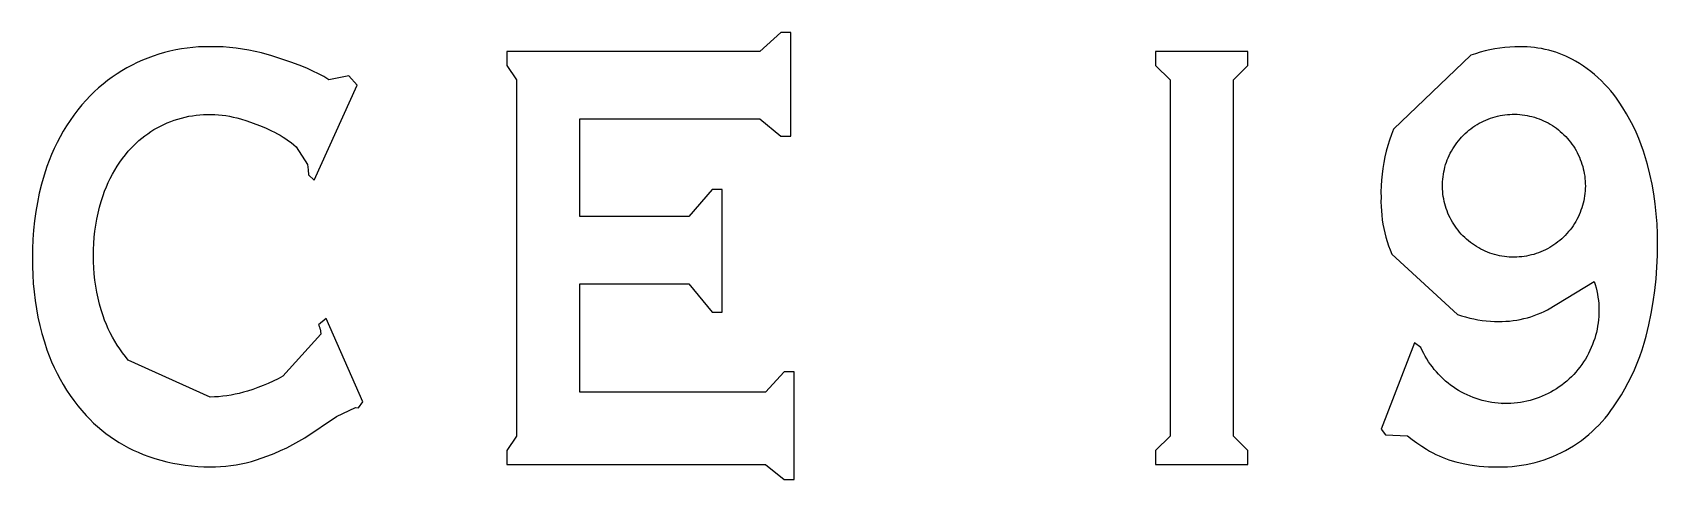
# Model space of a CAD drawing. Header units: millimetres. Extents: x 0 to 4030, y 0 to 2816.
# Drawn here: x 1691.66 to 1698.74, y 2119.08 to 2121.02 of the extents above; entities that cross this region are included whole.
import ezdxf

# ---------------------------------------------------------------- set-up
doc = ezdxf.new("R2010")
doc.units = ezdxf.units.MM
doc.header["$MEASUREMENT"] = 0
doc.layers.add('Utwórz2D linie widoczne', color=7, linetype='Continuous', true_color=0x000000)

msp = doc.modelspace()

# ---------------------------------------------------------------- linework, layer by layer
at = {"layer": 'Utwórz2D linie widoczne'}
for p, q in [((1694.9207, 2121.0232), (1694.8289, 2120.9411)), ((1694.9642, 2121.0232), (1694.9207, 2121.0232)), ((1694.9642, 2120.5716), (1694.9642, 2121.0232)), ((1692.2354, 2120.9358), (1692.2112, 2120.9287)), ((1692.2598, 2120.942), (1692.2354, 2120.9358)), ((1692.2845, 2120.9474), (1692.2598, 2120.942)), ((1692.3093, 2120.9519), (1692.2845, 2120.9474)), ((1692.3343, 2120.9556), (1692.3093, 2120.9519)), ((1692.3594, 2120.9584), (1692.3343, 2120.9556)), ((1692.3845, 2120.9603), (1692.3594, 2120.9584)), ((1692.4098, 2120.9613), (1692.3845, 2120.9603)), ((1692.435, 2120.9615), (1692.4098, 2120.9613)), ((1692.4632, 2120.9614), (1692.435, 2120.9615)), ((1692.4914, 2120.9603), (1692.4632, 2120.9614)), ((1692.5196, 2120.9582), (1692.4914, 2120.9603)), ((1692.5477, 2120.9553), (1692.5196, 2120.9582)), ((1692.5756, 2120.9514), (1692.5477, 2120.9553)), ((1692.6034, 2120.9465), (1692.5756, 2120.9514)), ((1692.6311, 2120.9408), (1692.6034, 2120.9465)), ((1692.6585, 2120.9341), (1692.6311, 2120.9408)), ((1692.703, 2120.9216), (1692.6585, 2120.9341)), ((1694.8289, 2120.9411), (1693.7262, 2120.9411)), ((1693.7262, 2120.9411), (1693.7262, 2120.8796)), ((1696.9542, 2120.9411), (1696.5529, 2120.9411)), ((1696.5529, 2120.9411), (1696.5529, 2120.8796)), ((1696.9542, 2120.8796), (1696.9542, 2120.9411)), ((1697.9666, 2120.9372), (1697.9457, 2120.9309)), ((1697.9877, 2120.9428), (1697.9666, 2120.9372)), ((1698.009, 2120.9476), (1697.9877, 2120.9428)), ((1698.0305, 2120.9518), (1698.009, 2120.9476)), ((1698.052, 2120.9552), (1698.0305, 2120.9518)), ((1698.0737, 2120.9579), (1698.052, 2120.9552)), ((1698.0954, 2120.9598), (1698.0737, 2120.9579)), ((1698.1172, 2120.961), (1698.0954, 2120.9598)), ((1698.1391, 2120.9615), (1698.1172, 2120.961)), ((1698.1549, 2120.9614), (1698.1391, 2120.9615)), ((1698.1708, 2120.9608), (1698.1549, 2120.9614)), ((1698.1867, 2120.9596), (1698.1708, 2120.9608)), ((1698.2025, 2120.9579), (1698.1867, 2120.9596)), ((1698.2182, 2120.9557), (1698.2025, 2120.9579)), ((1698.2338, 2120.953), (1698.2182, 2120.9557)), ((1698.2494, 2120.9498), (1698.2338, 2120.953)), ((1698.2648, 2120.9461), (1698.2494, 2120.9498)), ((1698.2801, 2120.9418), (1698.2648, 2120.9461)), ((1698.2953, 2120.9371), (1698.2801, 2120.9418)), ((1698.3103, 2120.9318), (1698.2953, 2120.9371)), ((1698.3251, 2120.9261), (1698.3103, 2120.9318)), ((1692.0723, 2120.869), (1692.0505, 2120.8563)), ((1692.0945, 2120.8809), (1692.0723, 2120.869)), ((1692.1172, 2120.8921), (1692.0945, 2120.8809)), ((1692.1402, 2120.9024), (1692.1172, 2120.8921)), ((1692.1635, 2120.912), (1692.1402, 2120.9024)), ((1692.1872, 2120.9208), (1692.1635, 2120.912)), ((1692.2112, 2120.9287), (1692.1872, 2120.9208)), ((1692.7472, 2120.9077), (1692.703, 2120.9216)), ((1692.7908, 2120.8925), (1692.7472, 2120.9077)), ((1692.834, 2120.876), (1692.7908, 2120.8925)), ((1692.8584, 2120.8659), (1692.834, 2120.876)), ((1692.8825, 2120.8551), (1692.8584, 2120.8659)), ((1693.7262, 2120.8796), (1693.7696, 2120.8179)), ((1696.5529, 2120.8796), (1696.6158, 2120.8179)), ((1696.8913, 2120.8179), (1696.9542, 2120.8796)), ((1697.925, 2120.9239), (1697.589, 2120.6026)), ((1697.9457, 2120.9309), (1697.925, 2120.9239)), ((1698.3397, 2120.9198), (1698.3251, 2120.9261)), ((1698.3541, 2120.9131), (1698.3397, 2120.9198)), ((1698.3682, 2120.9059), (1698.3541, 2120.9131)), ((1698.3822, 2120.8983), (1698.3682, 2120.9059)), ((1698.3994, 2120.8878), (1698.3822, 2120.8983)), ((1698.4162, 2120.8767), (1698.3994, 2120.8878)), ((1698.4327, 2120.865), (1698.4162, 2120.8767)), ((1698.4487, 2120.8528), (1698.4327, 2120.865)), ((1691.9681, 2120.7981), (1691.9488, 2120.7818)), ((1691.9879, 2120.8137), (1691.9681, 2120.7981)), ((1692.0083, 2120.8286), (1691.9879, 2120.8137)), ((1692.0292, 2120.8428), (1692.0083, 2120.8286)), ((1692.0505, 2120.8563), (1692.0292, 2120.8428)), ((1692.9062, 2120.8435), (1692.8825, 2120.8551)), ((1692.8871, 2120.3802), (1693.0756, 2120.794)), ((1692.9295, 2120.8311), (1692.9062, 2120.8435)), ((1692.9523, 2120.8179), (1692.9295, 2120.8311)), ((1693.0394, 2120.835), (1692.9523, 2120.8179)), ((1693.0756, 2120.794), (1693.0394, 2120.835)), ((1693.7696, 2120.8179), (1693.7696, 2119.2653)), ((1696.6158, 2120.8179), (1696.6158, 2119.2653)), ((1696.8913, 2119.2653), (1696.8913, 2120.8179)), ((1698.4643, 2120.84), (1698.4487, 2120.8528)), ((1698.4795, 2120.8267), (1698.4643, 2120.84)), ((1698.4942, 2120.813), (1698.4795, 2120.8267)), ((1698.5085, 2120.7987), (1698.4942, 2120.813)), ((1698.5222, 2120.7839), (1698.5085, 2120.7987)), ((1691.8945, 2120.7291), (1691.876, 2120.7079)), ((1691.912, 2120.7473), (1691.8945, 2120.7291)), ((1691.9301, 2120.7649), (1691.912, 2120.7473)), ((1691.9488, 2120.7818), (1691.9301, 2120.7649)), ((1698.5354, 2120.7687), (1698.5222, 2120.7839)), ((1698.5481, 2120.753), (1698.5354, 2120.7687)), ((1698.5603, 2120.7369), (1698.5481, 2120.753)), ((1698.5719, 2120.7204), (1698.5603, 2120.7369)), ((1698.5883, 2120.6953), (1698.5719, 2120.7204)), ((1691.8413, 2120.6636), (1691.825, 2120.6407)), ((1691.8583, 2120.686), (1691.8413, 2120.6636)), ((1691.876, 2120.7079), (1691.8583, 2120.686)), ((1692.294, 2120.6465), (1692.3097, 2120.651)), ((1692.3097, 2120.651), (1692.3255, 2120.6549)), ((1692.3255, 2120.6549), (1692.3414, 2120.6583)), ((1692.3414, 2120.6583), (1692.3574, 2120.6611)), ((1692.3574, 2120.6611), (1692.3735, 2120.6634)), ((1692.3735, 2120.6634), (1692.3897, 2120.6651)), ((1692.3897, 2120.6651), (1692.406, 2120.6663)), ((1692.406, 2120.6663), (1692.4222, 2120.6668)), ((1692.4222, 2120.6668), (1692.4385, 2120.6668)), ((1692.4385, 2120.6668), (1692.4548, 2120.6663)), ((1692.4548, 2120.6663), (1692.471, 2120.6652)), ((1692.471, 2120.6652), (1692.4872, 2120.6635)), ((1692.4872, 2120.6635), (1692.5034, 2120.6612)), ((1692.5034, 2120.6612), (1692.5194, 2120.6584)), ((1692.5194, 2120.6584), (1692.5353, 2120.6551)), ((1692.5353, 2120.6551), (1692.5511, 2120.6511)), ((1692.5511, 2120.6511), (1692.5668, 2120.6467)), ((1698.001, 2120.6463), (1698.0112, 2120.6501)), ((1698.0112, 2120.6501), (1698.0214, 2120.6534)), ((1698.0214, 2120.6534), (1698.0318, 2120.6564)), ((1698.0318, 2120.6564), (1698.0423, 2120.6591)), ((1698.0423, 2120.6591), (1698.0528, 2120.6614)), ((1698.0528, 2120.6614), (1698.0634, 2120.6633)), ((1698.0634, 2120.6633), (1698.0741, 2120.6648)), ((1698.0741, 2120.6648), (1698.0849, 2120.666)), ((1698.0849, 2120.666), (1698.0956, 2120.6668)), ((1698.0956, 2120.6668), (1698.1064, 2120.6672)), ((1698.1064, 2120.6672), (1698.1172, 2120.6673)), ((1698.1172, 2120.6673), (1698.128, 2120.667)), ((1698.128, 2120.667), (1698.1388, 2120.6663)), ((1698.1388, 2120.6663), (1698.1495, 2120.6652)), ((1698.1495, 2120.6652), (1698.1603, 2120.6637)), ((1698.1603, 2120.6637), (1698.1709, 2120.6619)), ((1698.1709, 2120.6619), (1698.1815, 2120.6597)), ((1698.1815, 2120.6597), (1698.192, 2120.6572)), ((1698.192, 2120.6572), (1698.2024, 2120.6543)), ((1698.2024, 2120.6543), (1698.2127, 2120.651)), ((1698.2127, 2120.651), (1698.2228, 2120.6474)), ((1698.6038, 2120.6697), (1698.5883, 2120.6953)), ((1698.6185, 2120.6435), (1698.6038, 2120.6697)), ((1691.7948, 2120.5932), (1691.7809, 2120.5687)), ((1691.8095, 2120.6172), (1691.7948, 2120.5932)), ((1691.825, 2120.6407), (1691.8095, 2120.6172)), ((1692.1496, 2120.573), (1692.1628, 2120.5826)), ((1692.1628, 2120.5826), (1692.1763, 2120.5917)), ((1692.1763, 2120.5917), (1692.1901, 2120.6003)), ((1692.1901, 2120.6003), (1692.2042, 2120.6084)), ((1692.2042, 2120.6084), (1692.2186, 2120.6161)), ((1692.2186, 2120.6161), (1692.2332, 2120.6232)), ((1692.2332, 2120.6232), (1692.2481, 2120.6298)), ((1692.2481, 2120.6298), (1692.2632, 2120.6359)), ((1692.2632, 2120.6359), (1692.2785, 2120.6415)), ((1692.2785, 2120.6415), (1692.294, 2120.6465)), ((1692.5668, 2120.6467), (1692.5945, 2120.6383)), ((1692.5945, 2120.6383), (1692.622, 2120.629)), ((1692.622, 2120.629), (1692.6491, 2120.6187)), ((1692.6491, 2120.6187), (1692.6758, 2120.6076)), ((1692.6758, 2120.6076), (1692.7022, 2120.5956)), ((1692.7022, 2120.5956), (1692.7151, 2120.5893)), ((1692.7151, 2120.5893), (1692.7278, 2120.5827)), ((1692.7278, 2120.5827), (1692.7402, 2120.5757)), ((1694.0453, 2120.2229), (1694.0453, 2120.6467)), ((1694.0453, 2120.6467), (1694.8289, 2120.6467)), ((1694.8289, 2120.6467), (1694.9207, 2120.5716)), ((1697.5798, 2120.5789), (1697.5714, 2120.555)), ((1697.589, 2120.6026), (1697.5798, 2120.5789)), ((1697.8932, 2120.5761), (1697.901, 2120.5836)), ((1697.901, 2120.5836), (1697.909, 2120.5908)), ((1697.909, 2120.5908), (1697.9173, 2120.5978)), ((1697.9173, 2120.5978), (1697.9258, 2120.6044)), ((1697.9258, 2120.6044), (1697.9345, 2120.6108)), ((1697.9345, 2120.6108), (1697.9434, 2120.6169)), ((1697.9434, 2120.6169), (1697.9526, 2120.6226)), ((1697.9526, 2120.6226), (1697.9619, 2120.628)), ((1697.9619, 2120.628), (1697.9715, 2120.6331)), ((1697.9715, 2120.6331), (1697.9812, 2120.6379)), ((1697.9812, 2120.6379), (1697.991, 2120.6423)), ((1697.991, 2120.6423), (1698.001, 2120.6463)), ((1698.2228, 2120.6474), (1698.2329, 2120.6434)), ((1698.2329, 2120.6434), (1698.2428, 2120.6391)), ((1698.2428, 2120.6391), (1698.2525, 2120.6344)), ((1698.2525, 2120.6344), (1698.2621, 2120.6294)), ((1698.2621, 2120.6294), (1698.2715, 2120.6241)), ((1698.2715, 2120.6241), (1698.2807, 2120.6184)), ((1698.2807, 2120.6184), (1698.2897, 2120.6125)), ((1698.2897, 2120.6125), (1698.2985, 2120.6062)), ((1698.2985, 2120.6062), (1698.307, 2120.5996)), ((1698.307, 2120.5996), (1698.3154, 2120.5927)), ((1698.3154, 2120.5927), (1698.3235, 2120.5856)), ((1698.3235, 2120.5856), (1698.3313, 2120.5782)), ((1698.3313, 2120.5782), (1698.3389, 2120.5705)), ((1698.6322, 2120.6168), (1698.6185, 2120.6435)), ((1698.6451, 2120.5897), (1698.6322, 2120.6168)), ((1698.657, 2120.5622), (1698.6451, 2120.5897)), ((1691.7555, 2120.5185), (1691.7441, 2120.4927)), ((1691.7678, 2120.5438), (1691.7555, 2120.5185)), ((1691.7809, 2120.5687), (1691.7678, 2120.5438)), ((1692.0782, 2120.5066), (1692.0891, 2120.5187)), ((1692.0891, 2120.5187), (1692.1004, 2120.5304)), ((1692.1004, 2120.5304), (1692.1122, 2120.5417)), ((1692.1122, 2120.5417), (1692.1243, 2120.5526)), ((1692.1243, 2120.5526), (1692.1368, 2120.563)), ((1692.1368, 2120.563), (1692.1496, 2120.573)), ((1692.7402, 2120.5757), (1692.7525, 2120.5682)), ((1692.7525, 2120.5682), (1692.7645, 2120.5604)), ((1692.7645, 2120.5604), (1692.7762, 2120.5523)), ((1692.7762, 2120.5523), (1692.7877, 2120.5437)), ((1692.7877, 2120.5437), (1692.7989, 2120.5348)), ((1692.7989, 2120.5348), (1692.8098, 2120.5256)), ((1692.8098, 2120.5256), (1692.8582, 2120.4486)), ((1694.9207, 2120.5716), (1694.9642, 2120.5716)), ((1697.5638, 2120.5307), (1697.5571, 2120.5062)), ((1697.5714, 2120.555), (1697.5638, 2120.5307)), ((1697.8363, 2120.4978), (1697.8414, 2120.5073)), ((1697.8414, 2120.5073), (1697.8468, 2120.5167)), ((1697.8468, 2120.5167), (1697.8525, 2120.5258)), ((1697.8525, 2120.5258), (1697.8585, 2120.5348)), ((1697.8585, 2120.5348), (1697.8649, 2120.5435)), ((1697.8649, 2120.5435), (1697.8715, 2120.552)), ((1697.8715, 2120.552), (1697.8785, 2120.5603)), ((1697.8785, 2120.5603), (1697.8857, 2120.5683)), ((1697.8857, 2120.5683), (1697.8932, 2120.5761)), ((1698.3389, 2120.5705), (1698.3462, 2120.5625)), ((1698.3462, 2120.5625), (1698.3532, 2120.5543)), ((1698.3532, 2120.5543), (1698.3599, 2120.5458)), ((1698.3599, 2120.5458), (1698.3663, 2120.5372)), ((1698.3663, 2120.5372), (1698.3725, 2120.5283)), ((1698.3725, 2120.5283), (1698.3783, 2120.5192)), ((1698.3783, 2120.5192), (1698.3838, 2120.5099)), ((1698.3838, 2120.5099), (1698.389, 2120.5004)), ((1698.668, 2120.5343), (1698.657, 2120.5622)), ((1698.678, 2120.506), (1698.668, 2120.5343)), ((1691.724, 2120.4402), (1691.7114, 2120.4016)), ((1691.7336, 2120.4666), (1691.724, 2120.4402)), ((1691.7441, 2120.4927), (1691.7336, 2120.4666)), ((1692.0192, 2120.424), (1692.0299, 2120.4413)), ((1692.0299, 2120.4413), (1692.0411, 2120.4582)), ((1692.0411, 2120.4582), (1692.0529, 2120.4748)), ((1692.0529, 2120.4748), (1692.0653, 2120.4909)), ((1692.0653, 2120.4909), (1692.0782, 2120.5066)), ((1692.8582, 2120.4486), (1692.8617, 2120.4247)), ((1697.5462, 2120.4566), (1697.5421, 2120.4315)), ((1697.5512, 2120.4815), (1697.5462, 2120.4566)), ((1697.5571, 2120.5062), (1697.5512, 2120.4815)), ((1697.8103, 2120.427), (1697.813, 2120.4375)), ((1697.813, 2120.4375), (1697.816, 2120.4479)), ((1697.816, 2120.4479), (1697.8193, 2120.4581)), ((1697.8193, 2120.4581), (1697.823, 2120.4683)), ((1697.823, 2120.4683), (1697.8271, 2120.4783)), ((1697.8271, 2120.4783), (1697.8315, 2120.4881)), ((1697.8315, 2120.4881), (1697.8363, 2120.4978)), ((1698.389, 2120.5004), (1698.3938, 2120.4907)), ((1698.3938, 2120.4907), (1698.3983, 2120.4809)), ((1698.3983, 2120.4809), (1698.4025, 2120.471)), ((1698.4025, 2120.471), (1698.4063, 2120.4609)), ((1698.4063, 2120.4609), (1698.4097, 2120.4506)), ((1698.4097, 2120.4506), (1698.4128, 2120.4403)), ((1698.4128, 2120.4403), (1698.4156, 2120.4298)), ((1698.687, 2120.4774), (1698.678, 2120.506)), ((1698.6951, 2120.4486), (1698.687, 2120.4774)), ((1698.7057, 2120.4062), (1698.6951, 2120.4486)), ((1691.7114, 2120.4016), (1691.7003, 2120.3626)), ((1691.9827, 2120.3514), (1691.9909, 2120.37)), ((1691.9909, 2120.37), (1691.9997, 2120.3883)), ((1691.9997, 2120.3883), (1692.0092, 2120.4063)), ((1692.0092, 2120.4063), (1692.0192, 2120.424)), ((1692.8617, 2120.4247), (1692.8628, 2120.4041)), ((1692.8628, 2120.4041), (1692.8871, 2120.3802)), ((1697.5364, 2120.381), (1697.5349, 2120.3557)), ((1697.5388, 2120.4063), (1697.5364, 2120.381)), ((1697.5421, 2120.4315), (1697.5388, 2120.4063)), ((1697.8022, 2120.3628), (1697.8027, 2120.3736)), ((1697.8027, 2120.3736), (1697.8034, 2120.3844)), ((1697.8034, 2120.3844), (1697.8046, 2120.3951)), ((1697.8046, 2120.3951), (1697.8061, 2120.4058)), ((1697.8061, 2120.4058), (1697.8081, 2120.4164)), ((1697.8081, 2120.4164), (1697.8103, 2120.427)), ((1698.4156, 2120.4298), (1698.4179, 2120.4193)), ((1698.4179, 2120.4193), (1698.4199, 2120.4087)), ((1698.4199, 2120.4087), (1698.4216, 2120.398)), ((1698.4216, 2120.398), (1698.4228, 2120.3873)), ((1698.4228, 2120.3873), (1698.4237, 2120.3765)), ((1698.4237, 2120.3765), (1698.4243, 2120.3657)), ((1698.4243, 2120.3657), (1698.4244, 2120.3549)), ((1698.7148, 2120.3635), (1698.7057, 2120.4062)), ((1691.6905, 2120.3232), (1691.6821, 2120.2836)), ((1691.7003, 2120.3626), (1691.6905, 2120.3232)), ((1691.9601, 2120.2881), (1691.9682, 2120.3134)), ((1691.9682, 2120.3134), (1691.9751, 2120.3326)), ((1691.9751, 2120.3326), (1691.9827, 2120.3514)), ((1694.6208, 2120.3393), (1694.5193, 2120.2229)), ((1694.6643, 2120.3393), (1694.6208, 2120.3393)), ((1694.6643, 2119.8055), (1694.6643, 2120.3393)), ((1697.5349, 2120.3557), (1697.5342, 2120.3303)), ((1697.5342, 2120.3303), (1697.5345, 2120.3048)), ((1697.5345, 2120.3048), (1697.5343, 2120.2854)), ((1697.8022, 2120.352), (1697.8022, 2120.3628)), ((1697.8025, 2120.3412), (1697.8022, 2120.352)), ((1697.8032, 2120.3305), (1697.8025, 2120.3412)), ((1697.8043, 2120.3197), (1697.8032, 2120.3305)), ((1697.8058, 2120.309), (1697.8043, 2120.3197)), ((1697.8076, 2120.2984), (1697.8058, 2120.309)), ((1697.8098, 2120.2878), (1697.8076, 2120.2984)), ((1698.4195, 2120.3012), (1698.4174, 2120.2906)), ((1698.4212, 2120.3119), (1698.4195, 2120.3012)), ((1698.4226, 2120.3226), (1698.4212, 2120.3119)), ((1698.4236, 2120.3334), (1698.4226, 2120.3226)), ((1698.4242, 2120.3441), (1698.4236, 2120.3334)), ((1698.4244, 2120.3549), (1698.4242, 2120.3441)), ((1698.7225, 2120.3205), (1698.7148, 2120.3635)), ((1698.7287, 2120.2773), (1698.7225, 2120.3205)), ((1691.6751, 2120.2436), (1691.6695, 2120.2035)), ((1691.6821, 2120.2836), (1691.6751, 2120.2436)), ((1691.941, 2120.2106), (1691.9464, 2120.2367)), ((1691.9464, 2120.2367), (1691.9528, 2120.2625)), ((1691.9528, 2120.2625), (1691.9601, 2120.2881)), ((1697.5343, 2120.2854), (1697.5348, 2120.266)), ((1697.5348, 2120.266), (1697.5359, 2120.2466)), ((1697.5359, 2120.2466), (1697.5376, 2120.2273)), ((1697.5376, 2120.2273), (1697.54, 2120.208)), ((1697.8123, 2120.2773), (1697.8098, 2120.2878)), ((1697.8152, 2120.2669), (1697.8123, 2120.2773)), ((1697.8185, 2120.2566), (1697.8152, 2120.2669)), ((1697.8222, 2120.2464), (1697.8185, 2120.2566)), ((1697.8261, 2120.2364), (1697.8222, 2120.2464)), ((1697.8305, 2120.2265), (1697.8261, 2120.2364)), ((1697.8351, 2120.2168), (1697.8305, 2120.2265)), ((1698.3973, 2120.2292), (1698.3927, 2120.2194)), ((1698.4015, 2120.2391), (1698.3973, 2120.2292)), ((1698.4054, 2120.2492), (1698.4015, 2120.2391)), ((1698.409, 2120.2594), (1698.4054, 2120.2492)), ((1698.4121, 2120.2697), (1698.409, 2120.2594)), ((1698.415, 2120.2801), (1698.4121, 2120.2697)), ((1698.4174, 2120.2906), (1698.415, 2120.2801)), ((1698.7334, 2120.2339), (1698.7287, 2120.2773)), ((1698.7367, 2120.1904), (1698.7334, 2120.2339)), ((1691.6653, 2120.1631), (1691.6625, 2120.1226)), ((1691.6695, 2120.2035), (1691.6653, 2120.1631)), ((1691.93, 2120.1316), (1691.9327, 2120.1581)), ((1691.9327, 2120.1581), (1691.9364, 2120.1844)), ((1691.9364, 2120.1844), (1691.941, 2120.2106)), ((1694.5193, 2120.2229), (1694.0453, 2120.2229)), ((1697.54, 2120.208), (1697.543, 2120.1888)), ((1697.543, 2120.1888), (1697.5467, 2120.1698)), ((1697.5467, 2120.1698), (1697.5509, 2120.1508)), ((1697.8401, 2120.2072), (1697.8351, 2120.2168)), ((1697.8455, 2120.1978), (1697.8401, 2120.2072)), ((1697.8511, 2120.1886), (1697.8455, 2120.1978)), ((1697.8571, 2120.1796), (1697.8511, 2120.1886)), ((1697.8634, 2120.1708), (1697.8571, 2120.1796)), ((1697.87, 2120.1623), (1697.8634, 2120.1708)), ((1697.8769, 2120.1539), (1697.87, 2120.1623)), ((1697.884, 2120.1459), (1697.8769, 2120.1539)), ((1698.3516, 2120.1562), (1698.3445, 2120.148)), ((1698.3584, 2120.1646), (1698.3516, 2120.1562)), ((1698.3649, 2120.1732), (1698.3584, 2120.1646)), ((1698.3711, 2120.182), (1698.3649, 2120.1732)), ((1698.377, 2120.1911), (1698.3711, 2120.182)), ((1698.3825, 2120.2003), (1698.377, 2120.1911)), ((1698.3878, 2120.2098), (1698.3825, 2120.2003)), ((1698.3927, 2120.2194), (1698.3878, 2120.2098)), ((1698.7384, 2120.1468), (1698.7367, 2120.1904)), ((1691.6625, 2120.1226), (1691.6611, 2120.0821)), ((1691.6611, 2120.0821), (1691.6611, 2120.0416)), ((1691.9272, 2120.0784), (1691.9281, 2120.105)), ((1691.9281, 2120.105), (1691.93, 2120.1316)), ((1697.5509, 2120.1508), (1697.5558, 2120.132)), ((1697.5558, 2120.132), (1697.5614, 2120.1134)), ((1697.5614, 2120.1134), (1697.5675, 2120.095)), ((1697.5675, 2120.095), (1697.5742, 2120.0768)), ((1697.8915, 2120.138), (1697.884, 2120.1459)), ((1697.8992, 2120.1305), (1697.8915, 2120.138)), ((1697.9071, 2120.1232), (1697.8992, 2120.1305)), ((1697.9153, 2120.1162), (1697.9071, 2120.1232)), ((1697.9238, 2120.1094), (1697.9153, 2120.1162)), ((1697.9325, 2120.103), (1697.9238, 2120.1094)), ((1697.9414, 2120.0969), (1697.9325, 2120.103)), ((1697.9505, 2120.0911), (1697.9414, 2120.0969)), ((1697.9598, 2120.0856), (1697.9505, 2120.0911)), ((1697.9692, 2120.0804), (1697.9598, 2120.0856)), ((1698.2693, 2120.087), (1698.2599, 2120.0818)), ((1698.2786, 2120.0926), (1698.2693, 2120.087)), ((1698.2876, 2120.0985), (1698.2786, 2120.0926)), ((1698.2965, 2120.1047), (1698.2876, 2120.0985)), ((1698.3051, 2120.1112), (1698.2965, 2120.1047)), ((1698.3135, 2120.118), (1698.3051, 2120.1112)), ((1698.3216, 2120.1251), (1698.3135, 2120.118)), ((1698.3295, 2120.1325), (1698.3216, 2120.1251)), ((1698.3371, 2120.1401), (1698.3295, 2120.1325)), ((1698.3445, 2120.148), (1698.3371, 2120.1401)), ((1698.7387, 2120.1031), (1698.7384, 2120.1468)), ((1698.7385, 2120.0524), (1698.7387, 2120.1031)), ((1691.6611, 2120.0416), (1691.6609, 2120.0046)), ((1691.9272, 2120.0518), (1691.9272, 2120.0784)), ((1691.9272, 2120.0252), (1691.9272, 2120.0518)), ((1691.9281, 2119.9986), (1691.9272, 2120.0252)), ((1697.5742, 2120.0768), (1697.5816, 2120.0588)), ((1697.5816, 2120.0588), (1697.8683, 2119.7955)), ((1697.9789, 2120.0756), (1697.9692, 2120.0804)), ((1697.9887, 2120.0711), (1697.9789, 2120.0756)), ((1697.9987, 2120.0669), (1697.9887, 2120.0711)), ((1698.0088, 2120.0631), (1697.9987, 2120.0669)), ((1698.019, 2120.0597), (1698.0088, 2120.0631)), ((1698.0294, 2120.0566), (1698.019, 2120.0597)), ((1698.0398, 2120.0539), (1698.0294, 2120.0566)), ((1698.0504, 2120.0515), (1698.0398, 2120.0539)), ((1698.061, 2120.0495), (1698.0504, 2120.0515)), ((1698.0717, 2120.0479), (1698.061, 2120.0495)), ((1698.0824, 2120.0466), (1698.0717, 2120.0479)), ((1698.0931, 2120.0457), (1698.0824, 2120.0466)), ((1698.1039, 2120.0452), (1698.0931, 2120.0457)), ((1698.1147, 2120.0451), (1698.1039, 2120.0452)), ((1698.1255, 2120.0453), (1698.1147, 2120.0451)), ((1698.1363, 2120.0459), (1698.1255, 2120.0453)), ((1698.1471, 2120.0469), (1698.1363, 2120.0459)), ((1698.1578, 2120.0483), (1698.1471, 2120.0469)), ((1698.1684, 2120.05), (1698.1578, 2120.0483)), ((1698.179, 2120.0521), (1698.1684, 2120.05)), ((1698.1896, 2120.0546), (1698.179, 2120.0521)), ((1698.2, 2120.0574), (1698.1896, 2120.0546)), ((1698.2103, 2120.0606), (1698.2, 2120.0574)), ((1698.2205, 2120.0641), (1698.2103, 2120.0606)), ((1698.2306, 2120.068), (1698.2205, 2120.0641)), ((1698.2405, 2120.0723), (1698.2306, 2120.068)), ((1698.2503, 2120.0768), (1698.2405, 2120.0723)), ((1698.2599, 2120.0818), (1698.2503, 2120.0768)), ((1698.7365, 2120.0016), (1698.7385, 2120.0524)), ((1691.6609, 2120.0046), (1691.662, 2119.9676)), ((1691.662, 2119.9676), (1691.6642, 2119.9306)), ((1691.9299, 2119.9721), (1691.9281, 2119.9986)), ((1691.9327, 2119.9456), (1691.9299, 2119.9721)), ((1691.9364, 2119.9193), (1691.9327, 2119.9456)), ((1698.7274, 2119.9005), (1698.7328, 2119.951)), ((1698.7328, 2119.951), (1698.7365, 2120.0016)), ((1691.6642, 2119.9306), (1691.6676, 2119.8938)), ((1691.6676, 2119.8938), (1691.6722, 2119.8571)), ((1691.941, 2119.8931), (1691.9364, 2119.9193)), ((1691.9464, 2119.867), (1691.941, 2119.8931)), ((1694.0453, 2119.4569), (1694.0453, 2119.9287)), ((1694.0453, 2119.9287), (1694.5193, 2119.9287)), ((1694.5193, 2119.9287), (1694.6208, 2119.8055)), ((1698.2599, 2119.8159), (1698.4631, 2119.939)), ((1698.4631, 2119.939), (1698.4673, 2119.9257)), ((1698.4673, 2119.9257), (1698.471, 2119.9121)), ((1698.471, 2119.9121), (1698.4743, 2119.8985)), ((1698.4743, 2119.8985), (1698.477, 2119.8847)), ((1698.477, 2119.8847), (1698.4793, 2119.8709)), ((1698.4793, 2119.8709), (1698.4811, 2119.857)), ((1698.7204, 2119.8502), (1698.7274, 2119.9005)), ((1691.6722, 2119.8571), (1691.6779, 2119.8205)), ((1691.6779, 2119.8205), (1691.6848, 2119.7842)), ((1691.9528, 2119.8412), (1691.9464, 2119.867)), ((1691.9601, 2119.8156), (1691.9528, 2119.8412)), ((1691.9682, 2119.7903), (1691.9601, 2119.8156)), ((1694.6208, 2119.8055), (1694.6643, 2119.8055)), ((1698.2167, 2119.7965), (1698.2313, 2119.8025)), ((1698.2313, 2119.8025), (1698.2457, 2119.809)), ((1698.2457, 2119.809), (1698.2599, 2119.8159)), ((1698.4811, 2119.857), (1698.4825, 2119.843)), ((1698.4825, 2119.843), (1698.4833, 2119.829)), ((1698.4835, 2119.801), (1698.4829, 2119.787)), ((1698.4833, 2119.829), (1698.4837, 2119.815)), ((1698.4837, 2119.815), (1698.4835, 2119.801)), ((1698.7012, 2119.7505), (1698.7116, 2119.8002)), ((1698.7116, 2119.8002), (1698.7204, 2119.8502)), ((1691.6848, 2119.7842), (1691.6929, 2119.7481)), ((1691.6929, 2119.7481), (1691.7021, 2119.7122)), ((1691.9751, 2119.7712), (1691.9682, 2119.7903)), ((1691.9827, 2119.7523), (1691.9751, 2119.7712)), ((1691.9909, 2119.7337), (1691.9827, 2119.7523)), ((1691.9997, 2119.7154), (1691.9909, 2119.7337)), ((1692.9403, 2119.7781), (1692.9065, 2119.7511)), ((1692.9065, 2119.7511), (1692.9078, 2119.7485)), ((1692.9078, 2119.7485), (1692.909, 2119.7459)), ((1692.909, 2119.7459), (1692.9101, 2119.7433)), ((1692.9101, 2119.7433), (1692.9111, 2119.7406)), ((1692.9111, 2119.7406), (1692.9121, 2119.7379)), ((1692.9121, 2119.7379), (1692.9129, 2119.7352)), ((1692.9129, 2119.7352), (1692.9136, 2119.7324)), ((1692.9136, 2119.7324), (1692.9143, 2119.7296)), ((1692.9143, 2119.7296), (1692.9148, 2119.7268)), ((1693.0998, 2119.4159), (1692.9403, 2119.7781)), ((1697.8683, 2119.7955), (1697.8856, 2119.7899)), ((1697.8856, 2119.7899), (1697.9031, 2119.7848)), ((1697.9031, 2119.7848), (1697.9208, 2119.7802)), ((1697.9208, 2119.7802), (1697.9385, 2119.7763)), ((1697.9385, 2119.7763), (1697.9564, 2119.7729)), ((1697.9564, 2119.7729), (1697.9744, 2119.7701)), ((1697.9744, 2119.7701), (1697.9925, 2119.7679)), ((1697.9925, 2119.7679), (1698.0107, 2119.7663)), ((1698.0107, 2119.7663), (1698.0288, 2119.7652)), ((1698.0288, 2119.7652), (1698.047, 2119.7648)), ((1698.047, 2119.7648), (1698.0628, 2119.765)), ((1698.0628, 2119.765), (1698.0786, 2119.7658)), ((1698.0786, 2119.7658), (1698.0943, 2119.7671)), ((1698.0943, 2119.7671), (1698.11, 2119.769)), ((1698.11, 2119.769), (1698.1256, 2119.7713)), ((1698.1256, 2119.7713), (1698.1411, 2119.7743)), ((1698.1411, 2119.7743), (1698.1565, 2119.7777)), ((1698.1565, 2119.7777), (1698.1718, 2119.7816)), ((1698.1718, 2119.7816), (1698.1869, 2119.7861)), ((1698.1869, 2119.7861), (1698.2019, 2119.7911)), ((1698.2019, 2119.7911), (1698.2167, 2119.7965)), ((1698.4756, 2119.7314), (1698.4725, 2119.7177)), ((1698.4781, 2119.7452), (1698.4756, 2119.7314)), ((1698.4802, 2119.7591), (1698.4781, 2119.7452)), ((1698.4818, 2119.773), (1698.4802, 2119.7591)), ((1698.4829, 2119.787), (1698.4818, 2119.773)), ((1698.6891, 2119.7012), (1698.7012, 2119.7505)), ((1691.7021, 2119.7122), (1691.7125, 2119.6767)), ((1691.7125, 2119.6767), (1691.724, 2119.6416)), ((1692.0091, 2119.6974), (1691.9997, 2119.7154)), ((1692.0192, 2119.6797), (1692.0091, 2119.6974)), ((1692.0299, 2119.6624), (1692.0192, 2119.6797)), ((1692.0411, 2119.6455), (1692.0299, 2119.6624)), ((1692.9161, 2119.7098), (1692.7516, 2119.527)), ((1692.9148, 2119.7268), (1692.9153, 2119.724)), ((1692.9153, 2119.724), (1692.9156, 2119.7212)), ((1692.9156, 2119.7212), (1692.9159, 2119.7183)), ((1692.9159, 2119.7183), (1692.9161, 2119.7155)), ((1692.9161, 2119.7155), (1692.9161, 2119.7126)), ((1692.9161, 2119.7126), (1692.9161, 2119.7098)), ((1697.6796, 2119.6724), (1697.5345, 2119.296)), ((1697.7086, 2119.6517), (1697.6796, 2119.6724)), ((1698.4557, 2119.6643), (1698.4504, 2119.6513)), ((1698.4606, 2119.6774), (1698.4557, 2119.6643)), ((1698.4651, 2119.6907), (1698.4606, 2119.6774)), ((1698.469, 2119.7042), (1698.4651, 2119.6907)), ((1698.4725, 2119.7177), (1698.469, 2119.7042)), ((1698.6716, 2119.6419), (1698.6808, 2119.6714)), ((1698.6808, 2119.6714), (1698.6891, 2119.7012)), ((1691.724, 2119.6416), (1691.7336, 2119.6154)), ((1691.7336, 2119.6154), (1691.7441, 2119.5895)), ((1691.7441, 2119.5895), (1691.7555, 2119.5641)), ((1692.0529, 2119.6289), (1692.0411, 2119.6455)), ((1692.0653, 2119.6128), (1692.0529, 2119.6289)), ((1692.0782, 2119.5971), (1692.0653, 2119.6128)), ((1692.435, 2119.4363), (1692.0782, 2119.5971)), ((1697.7144, 2119.6389), (1697.7086, 2119.6517)), ((1697.7206, 2119.6264), (1697.7144, 2119.6389)), ((1697.7273, 2119.614), (1697.7206, 2119.6264)), ((1697.7343, 2119.6019), (1697.7273, 2119.614)), ((1697.7418, 2119.5901), (1697.7343, 2119.6019)), ((1697.7497, 2119.5785), (1697.7418, 2119.5901)), ((1698.4171, 2119.5897), (1698.4092, 2119.5781)), ((1698.4246, 2119.6015), (1698.4171, 2119.5897)), ((1698.4317, 2119.6136), (1698.4246, 2119.6015)), ((1698.4383, 2119.626), (1698.4317, 2119.6136)), ((1698.4446, 2119.6385), (1698.4383, 2119.626)), ((1698.4504, 2119.6513), (1698.4446, 2119.6385)), ((1698.6503, 2119.5838), (1698.6614, 2119.6127)), ((1698.6614, 2119.6127), (1698.6716, 2119.6419)), ((1691.7555, 2119.5641), (1691.7678, 2119.539)), ((1691.7678, 2119.539), (1691.7808, 2119.5144)), ((1692.7516, 2119.527), (1692.7304, 2119.5157)), ((1694.9351, 2119.5458), (1694.853, 2119.4569)), ((1694.9787, 2119.5458), (1694.9351, 2119.5458)), ((1694.9787, 2119.0772), (1694.9787, 2119.5458)), ((1697.758, 2119.5672), (1697.7497, 2119.5785)), ((1697.7667, 2119.5562), (1697.758, 2119.5672)), ((1697.7758, 2119.5455), (1697.7667, 2119.5562)), ((1697.7852, 2119.5351), (1697.7758, 2119.5455)), ((1697.795, 2119.525), (1697.7852, 2119.5351)), ((1697.8051, 2119.5153), (1697.795, 2119.525)), ((1698.3638, 2119.5247), (1698.3537, 2119.515)), ((1698.3736, 2119.5348), (1698.3638, 2119.5247)), ((1698.3831, 2119.5451), (1698.3736, 2119.5348)), ((1698.3922, 2119.5558), (1698.3831, 2119.5451)), ((1698.4009, 2119.5668), (1698.3922, 2119.5558)), ((1698.4092, 2119.5781), (1698.4009, 2119.5668)), ((1698.6116, 2119.4995), (1698.6254, 2119.5272)), ((1698.6254, 2119.5272), (1698.6383, 2119.5553)), ((1698.6383, 2119.5553), (1698.6503, 2119.5838)), ((1691.7808, 2119.5144), (1691.7947, 2119.4902)), ((1691.7947, 2119.4902), (1691.8095, 2119.4665)), ((1691.8095, 2119.4665), (1691.825, 2119.4433)), ((1692.544, 2119.4482), (1692.526, 2119.4447)), ((1692.5618, 2119.4522), (1692.544, 2119.4482)), ((1692.5795, 2119.4569), (1692.5618, 2119.4522)), ((1692.597, 2119.4621), (1692.5795, 2119.4569)), ((1692.6199, 2119.4693), (1692.597, 2119.4621)), ((1692.6426, 2119.4772), (1692.6199, 2119.4693)), ((1692.665, 2119.4858), (1692.6426, 2119.4772)), ((1692.6871, 2119.4951), (1692.665, 2119.4858)), ((1692.7089, 2119.5051), (1692.6871, 2119.4951)), ((1692.7304, 2119.5157), (1692.7089, 2119.5051)), ((1694.853, 2119.4569), (1694.0453, 2119.4569)), ((1697.8156, 2119.506), (1697.8051, 2119.5153)), ((1697.8263, 2119.497), (1697.8156, 2119.506)), ((1697.8374, 2119.4884), (1697.8263, 2119.497)), ((1697.8488, 2119.4802), (1697.8374, 2119.4884)), ((1697.8604, 2119.4724), (1697.8488, 2119.4802)), ((1697.8723, 2119.465), (1697.8604, 2119.4724)), ((1697.8845, 2119.458), (1697.8723, 2119.465)), ((1697.8969, 2119.4515), (1697.8845, 2119.458)), ((1697.9095, 2119.4453), (1697.8969, 2119.4515)), ((1697.9223, 2119.4397), (1697.9095, 2119.4453)), ((1698.2492, 2119.4452), (1698.2364, 2119.4395)), ((1698.2618, 2119.4513), (1698.2492, 2119.4452)), ((1698.2742, 2119.4578), (1698.2618, 2119.4513)), ((1698.2864, 2119.4648), (1698.2742, 2119.4578)), ((1698.2983, 2119.4722), (1698.2864, 2119.4648)), ((1698.31, 2119.4799), (1698.2983, 2119.4722)), ((1698.3214, 2119.4881), (1698.31, 2119.4799)), ((1698.3325, 2119.4967), (1698.3214, 2119.4881)), ((1698.3432, 2119.5057), (1698.3325, 2119.4967)), ((1698.3537, 2119.515), (1698.3432, 2119.5057)), ((1698.5649, 2119.4192), (1698.5813, 2119.4455)), ((1698.5813, 2119.4455), (1698.5969, 2119.4722)), ((1698.5969, 2119.4722), (1698.6116, 2119.4995)), ((1691.825, 2119.4433), (1691.8412, 2119.4206)), ((1691.8412, 2119.4206), (1691.8583, 2119.3985)), ((1691.8583, 2119.3985), (1691.876, 2119.377)), ((1691.876, 2119.377), (1691.8945, 2119.3561)), ((1692.4533, 2119.4367), (1692.435, 2119.4363)), ((1692.4716, 2119.4378), (1692.4533, 2119.4367)), ((1692.4898, 2119.4395), (1692.4716, 2119.4378)), ((1692.5079, 2119.4418), (1692.4898, 2119.4395)), ((1692.526, 2119.4447), (1692.5079, 2119.4418)), ((1692.985, 2119.3509), (1693.0671, 2119.3903)), ((1693.0671, 2119.3903), (1693.0806, 2119.3885)), ((1693.0806, 2119.3885), (1693.0998, 2119.4159)), ((1697.9353, 2119.4344), (1697.9223, 2119.4397)), ((1697.9485, 2119.4297), (1697.9353, 2119.4344)), ((1697.9619, 2119.4253), (1697.9485, 2119.4297)), ((1697.9754, 2119.4215), (1697.9619, 2119.4253)), ((1697.989, 2119.4181), (1697.9754, 2119.4215)), ((1698.0027, 2119.4152), (1697.989, 2119.4181)), ((1698.0165, 2119.4128), (1698.0027, 2119.4152)), ((1698.0304, 2119.4108), (1698.0165, 2119.4128)), ((1698.0443, 2119.4094), (1698.0304, 2119.4108)), ((1698.0583, 2119.4084), (1698.0443, 2119.4094)), ((1698.0723, 2119.4079), (1698.0583, 2119.4084)), ((1698.0617, 2119.4021), (1698.0616, 2119.4021)), ((1698.0864, 2119.4079), (1698.0723, 2119.4079)), ((1698.1004, 2119.4084), (1698.0864, 2119.4079)), ((1698.1144, 2119.4093), (1698.1004, 2119.4084)), ((1698.1283, 2119.4108), (1698.1144, 2119.4093)), ((1698.1422, 2119.4127), (1698.1283, 2119.4108)), ((1698.156, 2119.4151), (1698.1422, 2119.4127)), ((1698.1697, 2119.418), (1698.156, 2119.4151)), ((1698.1834, 2119.4214), (1698.1697, 2119.418)), ((1698.1968, 2119.4252), (1698.1834, 2119.4214)), ((1698.2102, 2119.4295), (1698.1968, 2119.4252)), ((1698.2234, 2119.4343), (1698.2102, 2119.4295)), ((1698.2364, 2119.4395), (1698.2234, 2119.4343)), ((1698.5237, 2119.3606), (1698.536, 2119.3769)), ((1698.536, 2119.3769), (1698.5477, 2119.3935)), ((1698.5477, 2119.3935), (1698.5649, 2119.4192)), ((1691.8945, 2119.3561), (1691.9106, 2119.3393)), ((1691.9106, 2119.3393), (1691.9273, 2119.323)), ((1691.9273, 2119.323), (1691.9445, 2119.3074)), ((1691.9445, 2119.3074), (1691.9623, 2119.2923)), ((1692.8472, 2119.2586), (1692.985, 2119.3509)), ((1698.4693, 2119.3), (1698.4837, 2119.3144)), ((1698.4837, 2119.3144), (1698.4976, 2119.3294)), ((1698.4976, 2119.3294), (1698.5109, 2119.3447)), ((1698.5109, 2119.3447), (1698.5237, 2119.3606)), ((1691.9623, 2119.2923), (1691.9805, 2119.2778)), ((1691.9805, 2119.2778), (1691.9993, 2119.264)), ((1691.9993, 2119.264), (1692.0185, 2119.2509)), ((1692.0185, 2119.2509), (1692.0382, 2119.2384)), ((1692.0382, 2119.2384), (1692.0583, 2119.2266)), ((1692.7949, 2119.2291), (1692.8213, 2119.2435)), ((1692.8213, 2119.2435), (1692.8472, 2119.2586)), ((1693.7696, 2119.2653), (1693.7262, 2119.2037)), ((1696.6158, 2119.2653), (1696.5529, 2119.2037)), ((1696.9542, 2119.2037), (1696.8913, 2119.2653)), ((1697.5345, 2119.296), (1697.5539, 2119.272)), ((1697.5539, 2119.272), (1697.6505, 2119.2672)), ((1697.6505, 2119.2672), (1697.6705, 2119.2518)), ((1697.6705, 2119.2518), (1697.6908, 2119.2369)), ((1697.6908, 2119.2369), (1697.7116, 2119.2226)), ((1698.3735, 2119.2244), (1698.3905, 2119.2356)), ((1698.3905, 2119.2356), (1698.4072, 2119.2474)), ((1698.4072, 2119.2474), (1698.4234, 2119.2597)), ((1698.4234, 2119.2597), (1698.4391, 2119.2726)), ((1698.4391, 2119.2726), (1698.4545, 2119.2861)), ((1698.4545, 2119.2861), (1698.4693, 2119.3)), ((1692.0583, 2119.2266), (1692.0788, 2119.2155)), ((1692.0788, 2119.2155), (1692.0996, 2119.2052)), ((1692.0996, 2119.2052), (1692.1208, 2119.1956)), ((1692.1208, 2119.1956), (1692.1424, 2119.1867)), ((1692.1424, 2119.1867), (1692.1679, 2119.1772)), ((1692.1679, 2119.1772), (1692.1937, 2119.1686)), ((1692.1937, 2119.1686), (1692.2198, 2119.1609)), ((1692.6142, 2119.156), (1692.6359, 2119.1624)), ((1692.6359, 2119.1624), (1692.6574, 2119.1695)), ((1692.6574, 2119.1695), (1692.6856, 2119.1798)), ((1692.6856, 2119.1798), (1692.7135, 2119.1909)), ((1692.7135, 2119.1909), (1692.741, 2119.2028)), ((1692.741, 2119.2028), (1692.7682, 2119.2155)), ((1692.7682, 2119.2155), (1692.7949, 2119.2291)), ((1693.7262, 2119.2037), (1693.7262, 2119.1423)), ((1696.5529, 2119.2037), (1696.5529, 2119.1423)), ((1696.9542, 2119.1423), (1696.9542, 2119.2037)), ((1697.7116, 2119.2226), (1697.7327, 2119.2089)), ((1697.7327, 2119.2089), (1697.746, 2119.2011)), ((1697.746, 2119.2011), (1697.7596, 2119.1937)), ((1697.7596, 2119.1937), (1697.7733, 2119.1867)), ((1697.7733, 2119.1867), (1697.7873, 2119.1802)), ((1697.7873, 2119.1802), (1697.8014, 2119.1741)), ((1697.8014, 2119.1741), (1697.8158, 2119.1685)), ((1697.8158, 2119.1685), (1697.8303, 2119.1633)), ((1697.8303, 2119.1633), (1697.845, 2119.1585)), ((1698.2257, 2119.157), (1698.2451, 2119.1632)), ((1698.2451, 2119.1632), (1698.2643, 2119.17)), ((1698.2643, 2119.17), (1698.2832, 2119.1775)), ((1698.2832, 2119.1775), (1698.3019, 2119.1856)), ((1698.3019, 2119.1856), (1698.3203, 2119.1944)), ((1698.3203, 2119.1944), (1698.3384, 2119.2038)), ((1698.3384, 2119.2038), (1698.3561, 2119.2138)), ((1698.3561, 2119.2138), (1698.3735, 2119.2244)), ((1692.2198, 2119.1609), (1692.2462, 2119.1541)), ((1692.2462, 2119.1541), (1692.2728, 2119.1483)), ((1692.2728, 2119.1483), (1692.2995, 2119.1433)), ((1692.2995, 2119.1433), (1692.3264, 2119.1392)), ((1692.3264, 2119.1392), (1692.3535, 2119.1361)), ((1692.3535, 2119.1361), (1692.3806, 2119.1338)), ((1692.3806, 2119.1338), (1692.4078, 2119.1325)), ((1692.4078, 2119.1325), (1692.435, 2119.1322)), ((1692.435, 2119.1322), (1692.4577, 2119.1325)), ((1692.4577, 2119.1325), (1692.4803, 2119.1335)), ((1692.4803, 2119.1335), (1692.5029, 2119.1354)), ((1692.5029, 2119.1354), (1692.5254, 2119.138)), ((1692.5254, 2119.138), (1692.5478, 2119.1414)), ((1692.5478, 2119.1414), (1692.5701, 2119.1455)), ((1692.5701, 2119.1455), (1692.5922, 2119.1504)), ((1692.5922, 2119.1504), (1692.6142, 2119.156)), ((1693.7262, 2119.1423), (1694.853, 2119.1423)), ((1694.853, 2119.1423), (1694.9351, 2119.0772)), ((1696.5529, 2119.1423), (1696.9542, 2119.1423)), ((1697.845, 2119.1585), (1697.8598, 2119.1543)), ((1697.8598, 2119.1543), (1697.8799, 2119.1493)), ((1697.8799, 2119.1493), (1697.9002, 2119.1449)), ((1697.9002, 2119.1449), (1697.9206, 2119.1411)), ((1697.9206, 2119.1411), (1697.9412, 2119.138)), ((1697.9412, 2119.138), (1697.9618, 2119.1356)), ((1697.9618, 2119.1356), (1697.9825, 2119.1337)), ((1697.9825, 2119.1337), (1698.0032, 2119.1326)), ((1698.0032, 2119.1326), (1698.024, 2119.132)), ((1698.024, 2119.132), (1698.0447, 2119.1322)), ((1698.0447, 2119.1322), (1698.0651, 2119.1321)), ((1698.0651, 2119.1321), (1698.0855, 2119.1328)), ((1698.0855, 2119.1328), (1698.1058, 2119.1342)), ((1698.1058, 2119.1342), (1698.1261, 2119.1363)), ((1698.1261, 2119.1363), (1698.1463, 2119.1391)), ((1698.1463, 2119.1391), (1698.1663, 2119.1425)), ((1698.1663, 2119.1425), (1698.1863, 2119.1467)), ((1698.1863, 2119.1467), (1698.2061, 2119.1515)), ((1698.2061, 2119.1515), (1698.2257, 2119.157)), ((1694.9351, 2119.0772), (1694.9787, 2119.0772))]:
    msp.add_line(p, q, dxfattribs=at)

doc.saveas('drawing.dxf')
